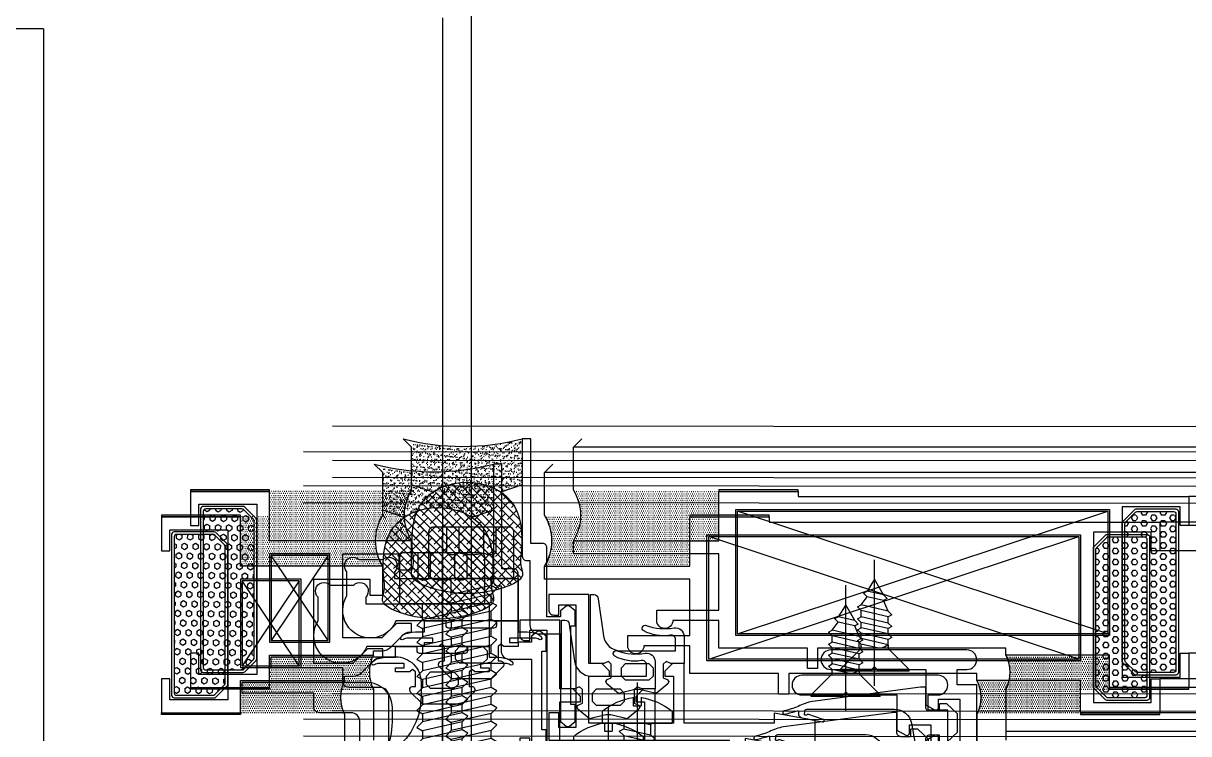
# Model space of a CAD drawing. Header units: inches. Extents: x 4821 to 127877, y 58012 to 433683.
# Drawn here: x 33938.8 to 34075.8, y 232402.1 to 232485.6 of the extents above; entities that cross this region are included whole.
import ezdxf
from ezdxf.xclip import XClip

# ---------------------------------------------------------------- set-up
doc = ezdxf.new("R2010")
doc.units = ezdxf.units.IN
doc.header["$MEASUREMENT"] = 0
doc.header["$XCLIPFRAME"] = 2
for name, pattern in [('$1$Center', [29.999999, 12, -6, 6, -6]), ('$1$DASHDOT', [25.4, 12.7, -6.35, 0, -6.35]), ('$1$DASHED', [19.05, 12.7, -6.35])]:
    doc.linetypes.add(name, pattern=pattern)
for name, color, linetype in [('A-FURN-FIXD', 10, 'Continuous'), ('A-GLAZ', 132, 'Continuous'), ('A-WAL-CMU', 7, 'Continuous'), ('A-WIN', 141, 'Continuous')]:
    doc.layers.add(name, color=color, linetype=linetype)

# ---------------------------------------------------------------- blocks, each defined once
blk = doc.blocks.new('$1$M6x25')
at = {"color": 71}
for p, q in [((-6, 4.5), (-6, -4.5)), ((0, 5), (-5.5, 5)), ((0, 5), (0, -5)), ((1.19, 3), (0.82, 2.34)), ((1.85, 2.34), (1.19, 3)), ((3.19, 3), (2.82, 2.34)), ((3.85, 2.34), (3.19, 3)), ((5.19, 3), (4.82, 2.34)), ((5.85, 2.34), (5.19, 3)), ((7.19, 3), (6.82, 2.34)), ((7.85, 2.34), (7.19, 3)), ((9.19, 3), (8.82, 2.34)), ((9.85, 2.34), (9.19, 3)), ((11.19, 3), (10.82, 2.34)), ((11.85, 2.34), (11.19, 3)), ((13.19, 3), (12.82, 2.34)), ((13.85, 2.34), (13.19, 3)), ((15.19, 3), (14.82, 2.34)), ((15.85, 2.34), (15.19, 3)), ((17.19, 3), (16.82, 2.34)), ((17.85, 2.34), (17.19, 3)), ((19.19, 3), (18.82, 2.34)), ((19.85, 2.34), (19.19, 3)), ((21.19, 3), (20.82, 2.34)), ((21.85, 2.34), (21.19, 3)), ((23.19, 3), (22.82, 2.34)), ((23.85, 2.34), (23.19, 3)), ((0.82, 2.34), (0, 2.34)), ((0.82, 2.34), (1.88, -2.34)), ((1.85, 2.34), (2.91, -2.34)), ((2.82, 2.34), (1.85, 2.34)), ((2.82, 2.34), (3.88, -2.34)), ((3.85, 2.34), (4.91, -2.34)), ((4.82, 2.34), (3.85, 2.34)), ((4.82, 2.34), (5.88, -2.34)), ((5.85, 2.34), (6.91, -2.34)), ((6.82, 2.34), (5.85, 2.34)), ((6.82, 2.34), (7.88, -2.34)), ((7.85, 2.34), (8.91, -2.34)), ((8.82, 2.34), (7.85, 2.34)), ((8.82, 2.34), (9.88, -2.34)), ((9.85, 2.34), (10.91, -2.34)), ((10.82, 2.34), (9.85, 2.34)), ((10.82, 2.34), (11.88, -2.34)), ((11.85, 2.34), (12.91, -2.34)), ((12.82, 2.34), (11.85, 2.34)), ((12.82, 2.34), (13.88, -2.34)), ((13.85, 2.34), (14.91, -2.34)), ((14.82, 2.34), (13.85, 2.34)), ((14.82, 2.34), (15.88, -2.34)), ((15.85, 2.34), (16.91, -2.34)), ((16.82, 2.34), (15.85, 2.34)), ((16.82, 2.34), (17.88, -2.34)), ((17.85, 2.34), (18.91, -2.34)), ((18.82, 2.34), (17.85, 2.34)), ((18.82, 2.34), (19.88, -2.34)), ((19.85, 2.34), (20.91, -2.34)), ((20.82, 2.34), (19.85, 2.34)), ((20.82, 2.34), (21.88, -2.34)), ((21.85, 2.34), (22.91, -2.34)), ((22.82, 2.34), (21.85, 2.34)), ((22.82, 2.34), (23.88, -2.34)), ((23.85, 2.34), (24.91, -2.34)), ((24.82, 2.34), (23.85, 2.34)), ((25, 2.66), (24.82, 2.34)), ((24.82, 2.34), (25, 1.56)), ((25, 2.66), (25, -2.34)), ((1.88, -2.34), (0, -2.34)), ((1.88, -2.34), (2.54, -3)), ((2.54, -3), (2.91, -2.34)), ((2.91, -2.34), (3.88, -2.34)), ((3.88, -2.34), (4.54, -3)), ((4.54, -3), (4.91, -2.34)), ((4.91, -2.34), (5.88, -2.34)), ((5.88, -2.34), (6.54, -3)), ((6.54, -3), (6.91, -2.34)), ((6.91, -2.34), (7.88, -2.34)), ((7.88, -2.34), (8.54, -3)), ((8.54, -3), (8.91, -2.34)), ((8.91, -2.34), (9.88, -2.34)), ((9.88, -2.34), (10.54, -3)), ((10.54, -3), (10.91, -2.34)), ((10.91, -2.34), (11.88, -2.34)), ((11.88, -2.34), (12.54, -3)), ((12.54, -3), (12.91, -2.34)), ((12.91, -2.34), (13.88, -2.34)), ((13.88, -2.34), (14.54, -3)), ((14.54, -3), (14.91, -2.34)), ((14.91, -2.34), (15.88, -2.34)), ((15.88, -2.34), (16.54, -3)), ((16.54, -3), (16.91, -2.34)), ((16.91, -2.34), (17.88, -2.34)), ((17.88, -2.34), (18.54, -3)), ((18.54, -3), (18.91, -2.34)), ((18.91, -2.34), (19.88, -2.34)), ((19.88, -2.34), (20.54, -3)), ((20.54, -3), (20.91, -2.34)), ((20.91, -2.34), (21.88, -2.34)), ((21.88, -2.34), (22.54, -3)), ((22.54, -3), (22.91, -2.34)), ((22.91, -2.34), (23.88, -2.34)), ((23.88, -2.34), (24.54, -3)), ((24.54, -3), (24.91, -2.34)), ((24.91, -2.34), (25, -2.34)), ((0, -5), (-5.5, -5))]:
    blk.add_line(p, q, dxfattribs=at)
at = {"color": 71, "linetype": '$1$DASHED', "ltscale": 100}
for p, q in [((-6, 2.89), (-3, 2.89)), ((-6, 1.44), (-3, 1.44)), ((-6, -1.44), (-3, -1.44)), ((-6, -2.89), (-3, -2.89))]:
    blk.add_line(p, q, dxfattribs=at)
at = {"color": 2, "linetype": '$1$Center', "ltscale": 10}
blk.add_line((-7.77, 0), (26.88, 0), dxfattribs=at)
at = {"color": 71}
for centre, start, end in [((-5.5, 4.5), 90, 180), ((-5.5, -4.5), 180, 270)]:
    blk.add_arc(centre, 0.5, start, end, dxfattribs=at)
at = {"color": 71, "linetype": '$1$DASHED', "ltscale": 100}
for centre, radius, start, end in [((-4.2, 2.17), 1.4, 329.0209, 30.9791), ((-8.11, 0), 5.31, 344.2222, 15.7778), ((-4.2, -2.17), 1.4, 329.0209, 30.9791)]:
    blk.add_arc(centre, radius, start, end, dxfattribs=at)
blk = doc.blocks.new('$1$butile2')
h = blk.add_hatch(color=11)
h.dxf.hatch_style = 1
h.paths.add_polyline_path([(9.3, 0.2), (0, 0.2), (0, 0), (9.3, 0)])
at = {"color": 11}
blk.add_lwpolyline([(9.3, 0.2), (0, 0.2), (0, 0), (9.3, 0)], close=True, dxfattribs=at)
blk = doc.blocks.new('$1$inner silicone')
h = blk.add_hatch()
h.set_pattern_fill('DOTS', scale=4)
h.paths.add_polyline_path([(12.2, 0), (12.2, -0.2), (12.2, -4), (0, -4, 0.23607), (0, 0)])
at = {"color": 7}
blk.add_line((12.2, -0.2), (12.2, 0), dxfattribs=at)
blk.add_arc((-4, -2), 4.47, 333.4347, 26.5653, dxfattribs=at)
blk = doc.blocks.new('$1$outer silicone')
h = blk.add_hatch()
h.set_pattern_fill('DOTS', scale=4)
h.paths.add_polyline_path([(16.7, 0), (16.7, -5.8), (16.7, -6), (0, -6, 0.293351), (0, 0)])
at = {"color": 7}
blk.add_line((16.7, -5.8), (16.7, -6), dxfattribs=at)
blk.add_arc((-4.67, -3), 5.55, 327.3018, 32.6982, dxfattribs=at)
blk = doc.blocks.new('$1$GTSY500502')
at = {"color": 151}
blk.add_lwpolyline([(-1.78, 2.38, -0.668179), (-2.07, 1.7), (-2.35, 1.7), (-2.35, 0), (-2.01, -0.29), (-1.68, 0), (0, 0), (0, -0.49), (-1, -0.49), (-1, -0.99), (1.91, -0.99, 0.15392), (2.48, -0.81, -0.807191), (2.77, -1.07, -0.191853), (2.18, -1.52, -0.072848), (0.68, -1.72), (0, -1.72), (0, -3), (-2.5, -3), (-2.5, -2.5, 0.414214), (-2.8, -2.2), (-8.2, -2.2, 0.414214), (-8.5, -2.5), (-8.5, -3), (-11, -3), (-11, -1.72), (-11.68, -1.72, -0.072848), (-13.18, -1.52, -0.191853), (-13.77, -1.07, -0.807191), (-13.48, -0.81, 0.15392), (-12.91, -0.99), (-10, -0.99), (-10, -0.49), (-11, -0.49), (-11, 0), (-9.32, 0), (-8.99, -0.29), (-8.65, 0), (-8.65, 1.7), (-8.93, 1.7, -0.668179), (-9.22, 2.38), (-7.8, 3.8), (-3.2, 3.8)], format="xyb", close=True, dxfattribs=at)
blk.add_lwpolyline([(-3.64, 0.49), (-4.13, 0), (-6.87, 0), (-7.36, 0.49), (-7.36, 1.47), (-6.87, 1.96), (-4.13, 1.96), (-3.64, 1.47)], close=True, dxfattribs=at)
blk = doc.blocks.new('$1$silicone2')
at = {"ltscale": 0.5}
h = blk.add_hatch(dxfattribs=at)
h.set_pattern_fill('ANSI38', color=21, scale=5.416667, style=0)
h.set_pattern_definition([(45, (28504.06546, 7659.8265), (-0.478770216, 0.478770216), []), (135, (28504.06546, 7659.8265), (-1.43631065, 0.478770216), [1.692708333, -1.015625])])
h.paths.add_polyline_path([(-12.41, 16.77), (-12.72, 16.52), (-12.91, 16.28), (-13.01, 16.04), (-13.03, 15.8), (-13, 15.57), (-12.95, 15.33), (-12.88, 15.09), (-12.82, 14.85), (-12.79, 14.61), (-12.79, 14.35), (-12.8, 14.07), (-12.83, 13.76), (-12.87, 13.43), (-12.9, 13.05), (-12.93, 12.63), (-12.95, 12.15), (-12.95, 11.61), (-12.92, 11.03), (-12.86, 10.41), (-12.75, 9.78), (-12.59, 9.14), (-12.37, 8.52), (-12.07, 7.92), (-11.7, 7.36), (-11.24, 6.85), (-10.71, 6.41), (-10.11, 6.02), (-9.45, 5.7), (-8.75, 5.45), (-8.02, 5.26), (-7.27, 5.15), (-6.5, 5.11), (-5.73, 5.15), (-4.98, 5.26), (-4.25, 5.45), (-3.55, 5.7), (-2.89, 6.02), (-2.29, 6.41), (-1.76, 6.85), (-1.3, 7.36), (-0.93, 7.92), (-0.63, 8.52), (-0.41, 9.14), (-0.25, 9.78), (-0.14, 10.41), (-0.08, 11.03), (-0.05, 11.61), (-0.05, 12.15), (-0.07, 12.63), (-0.1, 13.05), (-0.13, 13.43), (-0.17, 13.76), (-0.2, 14.07), (-0.21, 14.35), (-0.21, 14.61), (-0.18, 14.85), (-0.12, 15.09), (-0.05, 15.33), (0, 15.57), (0.03, 15.8), (0.01, 16.04), (-0.09, 16.28), (-0.28, 16.52), (-0.59, 16.77), (-1.03, 17.02), (-1.59, 17.28), (-2.25, 17.52), (-3, 17.73), (-3.81, 17.92), (-4.68, 18.07), (-5.58, 18.16), (-6.5, 18.19), (-7.42, 18.16), (-8.32, 18.07), (-9.19, 17.92), (-10, 17.73), (-10.75, 17.52), (-11.41, 17.28), (-11.97, 17.02)])
h = blk.add_hatch()
h.set_pattern_fill('AR-SAND', color=11, scale=0.325)
h.set_pattern_definition([(37.5, (28504.06546, 7705.84134), (-0.020472841, 0.626217725), [0, -0.494, 0, -0.5525, 0, -0.528125]), (7.5, (28504.0655, 7705.8413), (0.57517743, 0.917197471), [0, -0.2665, 0, -0.44525, 0, -0.170625]), (327.5, (28503.6657, 7705.84134), (1.012096105, 0.001839192), [0, -0.1625, 0, -0.585, 0, -0.76375]), (317.5, (28503.6657, 7705.8413), (0.976991146, 0.285244559), [0, -0.08125, 0, -0.3835, 0, -0.43875])])
edge = h.paths.add_edge_path()
edge.add_arc((-7.69, -32.01), 32.92, 88.3807, 99.2846)
edge.add_line((-13, 0.48), (-13, 5.42))
edge.add_line((-13, 5.42), (-10.47, 6.26))
edge.add_line((-10.47, 6.26), (-10.11, 6.02))
edge.add_line((-10.11, 6.02), (-9.45, 5.7))
edge.add_line((-9.45, 5.7), (-8.75, 5.45))
edge.add_line((-8.75, 5.45), (-8.02, 5.26))
edge.add_line((-8.02, 5.26), (-7.27, 5.15))
edge.add_line((-7.27, 5.15), (-6.5, 5.11))
edge.add_line((-6.5, 5.11), (-5.73, 5.15))
edge.add_line((-5.73, 5.15), (-4.98, 5.26))
edge.add_line((-4.98, 5.26), (-4.25, 5.45))
edge.add_line((-4.25, 5.45), (-3.55, 5.7))
edge.add_line((-3.55, 5.7), (-2.89, 6.02))
edge.add_line((-2.89, 6.02), (-2.53, 6.26))
edge.add_line((-2.53, 6.26), (0, 5.42))
edge.add_line((0, 5.42), (0, 0))
edge.add_arc((-6.5, -23.05), 23.95, 74.2533, 90.6193)
at = {"color": 21, "ltscale": 0.5}
blk.add_lwpolyline([(-12.41, 16.77), (-12.72, 16.52), (-12.91, 16.28), (-13.01, 16.04), (-13.03, 15.8), (-13, 15.57), (-12.95, 15.33), (-12.88, 15.09), (-12.82, 14.85), (-12.79, 14.61), (-12.79, 14.35), (-12.8, 14.07), (-12.83, 13.76), (-12.87, 13.43), (-12.9, 13.05), (-12.93, 12.63), (-12.95, 12.15), (-12.95, 11.61), (-12.92, 11.03), (-12.86, 10.41), (-12.75, 9.78), (-12.59, 9.14), (-12.37, 8.52), (-12.07, 7.92), (-11.7, 7.36), (-11.24, 6.85), (-10.71, 6.41), (-10.11, 6.02), (-9.45, 5.7), (-8.75, 5.45), (-8.02, 5.26), (-7.27, 5.15), (-6.5, 5.11), (-5.73, 5.15), (-4.98, 5.26), (-4.25, 5.45), (-3.55, 5.7), (-2.89, 6.02), (-2.29, 6.41), (-1.76, 6.85), (-1.3, 7.36), (-0.93, 7.92), (-0.63, 8.52), (-0.41, 9.14), (-0.25, 9.78), (-0.14, 10.41), (-0.08, 11.03), (-0.05, 11.61), (-0.05, 12.15), (-0.07, 12.63), (-0.1, 13.05), (-0.13, 13.43), (-0.17, 13.76), (-0.2, 14.07), (-0.21, 14.35), (-0.21, 14.61), (-0.18, 14.85), (-0.12, 15.09), (-0.05, 15.33), (0, 15.57), (0.03, 15.8), (0.01, 16.04), (-0.09, 16.28), (-0.28, 16.52), (-0.59, 16.77), (-1.03, 17.02), (-1.59, 17.28), (-2.25, 17.52), (-3, 17.73), (-3.81, 17.92), (-4.68, 18.07), (-5.58, 18.16), (-6.5, 18.19), (-7.42, 18.16), (-8.32, 18.07), (-9.19, 17.92), (-10, 17.73), (-10.75, 17.52), (-11.41, 17.28), (-11.97, 17.02)], close=True, dxfattribs=at)
blk.add_lwpolyline([(-10.47, 6.26), (-13, 5.42), (-13, 1), (-14, 0, -0.12901), (0, 0), (0, 5.42), (-2.53, 6.26)], format="xyb", dxfattribs=at)
blk = doc.blocks.new('$1$Flat head screw 4.2x9mm')
at = {"color": 2}
blk.add_line((0, 1.7), (0, -13.07), dxfattribs=at)
at = {"color": 71}
for p, q in [((-4.05, 0), (-4.05, -0.19)), ((4.05, 0), (-4.05, 0)), ((4.05, 0), (4.05, -0.19)), ((4.05, -0.19), (-4.05, -0.19)), ((-4.05, -0.19), (-1.78, -2.47)), ((4.05, -0.19), (1.78, -2.47)), ((-1.6, -3.17), (-2.02, -3.59)), ((-2.02, -3.59), (-1.6, -3.83)), ((0.29, -2.74), (-1.6, -3.17)), ((-1.6, -2.89), (-1.6, -3.17)), ((1.6, -3.1), (-1.6, -3.83)), ((1.6, -3.73), (-1.6, -4.45)), ((-1.6, -3.83), (-1.6, -4.45)), ((1.6, -3.1), (1.19, -2.88)), ((1.6, -3.1), (1.6, -2.89)), ((1.6, -3.1), (1.6, -3.73)), ((2.02, -3.96), (1.6, -3.73)), ((1.6, -4.38), (2.02, -3.96)), ((-1.6, -4.45), (-2.02, -4.87)), ((-2.02, -4.87), (-1.6, -5.11)), ((1.6, -4.38), (-1.6, -5.11)), ((1.6, -5.01), (-1.6, -5.73)), ((-1.6, -5.11), (-1.6, -5.73)), ((1.6, -4.38), (1.6, -5.01)), ((2.02, -5.24), (1.6, -5.01)), ((1.6, -5.66), (2.02, -5.24)), ((-1.6, -5.73), (-2.02, -6.15)), ((-2.02, -6.15), (-1.6, -6.39)), ((1.6, -5.66), (-1.6, -6.39)), ((-1.6, -6.39), (-1.6, -7.12)), ((1.6, -6.4), (-1.6, -7.12)), ((1.6, -5.66), (1.6, -6.4)), ((2.02, -6.63), (1.6, -6.4)), ((1.6, -7.05), (2.02, -6.63)), ((-1.6, -7.12), (-2.02, -7.55)), ((-2.02, -7.55), (-1.6, -7.78)), ((1.6, -7.05), (-1.6, -7.78)), ((-1.6, -7.78), (-0.88, -8.73)), ((1.6, -7.05), (1.06, -8.29)), ((-0.88, -8.73), (-1.3, -9.15)), ((-1.3, -9.15), (-0.88, -9.38)), ((1.06, -8.29), (-0.88, -8.73)), ((1.06, -8.95), (-0.88, -9.38)), ((0, -10.79), (-0.88, -9.38)), ((1.06, -8.95), (0, -10.79)), ((1.48, -8.52), (1.06, -8.29)), ((1.06, -8.95), (1.48, -8.52))]:
    blk.add_line(p, q, dxfattribs=at)
for centre, radius, start, end in [((-2.2, -2.89), 0.6, 0, 45), ((0.57, -3.99), 1.28, 60.7936, 102.7393), ((2.2, -2.89), 0.6, 135, 180)]:
    blk.add_arc(centre, radius, start, end, dxfattribs=at)
blk = doc.blocks.new('$1$latsg')
at = {"color": 16}
blk.add_line((0, -4.63), (0, -4.63), dxfattribs=at)
at = {"color": 151}
blk.add_lwpolyline([(0, -2.33, -0.414214), (-0.5, -2.83), (-1.6, -2.83), (-1.6, -2.05, 0.414214), (-1.7, -1.95), (-2.49, -1.95), (-3.73, -3.14), (-3.73, -5.28), (-2.49, -6.47), (-1.7, -6.47, 0.414214), (-1.6, -6.37), (-1.6, -5.59), (-0.5, -5.59, -0.414214), (0, -6.09), (0, -8.42), (0.49, -8.42, 0.033024), (0.62, -8.41), (13.31, -6.73, 0.089231), (14.99, -6.16, -0.031349), (16.66, -5.63, 1.042186), (16.52, -5.25, 0.003956), (15.1, -5.64, -0.540004), (14.96, -5.55), (14.96, -5.32, 0.357511), (14.56, -4.83), (12.11, -4.34, 0.933108), (12.03, -4.63), (13.86, -5.26, -1.216572), (14.2, -5.46, -0.554991), (13.97, -5.84), (3.65, -5.84, -0.36397), (1.68, -4.19), (1.02, -0.41, 0.36397), (0.52, 0), (0, 0)], format="xyb", close=True, dxfattribs=at)
blk = doc.blocks.new('$1$RHS4.2x32')
at = {"layer": 'A-FURN-FIXD'}
for p, q in [((1.42, 4.1), (0, 4.1)), ((0, -4.1), (0, 4.1)), ((-29.98, 1.61), (-30.26, 1.09)), ((-29.45, 1.09), (-29.98, 1.61)), ((-28.23, 1.58), (-29.45, 1.09)), ((-27.85, 2.1), (-28.13, 1.58)), ((-27.42, -1.58), (-28.13, 1.58)), ((-27.33, 1.58), (-27.85, 2.1)), ((-26.14, 1.58), (-27.33, 1.58)), ((-26.61, -1.58), (-27.33, 1.58)), ((-25.85, 2.1), (-26.14, 1.58)), ((-25.42, -1.58), (-26.14, 1.58)), ((-25.33, 1.58), (-25.85, 2.1)), ((-24.61, -1.58), (-25.33, 1.58)), ((-24.14, 1.58), (-25.33, 1.58)), ((-23.85, 2.1), (-24.14, 1.58)), ((-23.43, -1.58), (-24.14, 1.58)), ((-23.33, 1.58), (-23.85, 2.1)), ((-22.62, -1.58), (-23.33, 1.58)), ((-22.14, 1.58), (-23.33, 1.58)), ((-21.86, 2.1), (-22.14, 1.58)), ((-21.43, -1.58), (-22.14, 1.58)), ((-21.33, 1.58), (-21.86, 2.1)), ((-20.62, -1.58), (-21.33, 1.58)), ((-20.15, 1.58), (-21.33, 1.58)), ((-19.86, 2.1), (-20.15, 1.58)), ((-19.43, -1.58), (-20.15, 1.58)), ((-19.86, 2.1), (-19.34, 1.58)), ((-18.62, -1.58), (-19.34, 1.58)), ((-18.15, 1.58), (-19.34, 1.58)), ((-17.86, 2.1), (-18.15, 1.58)), ((-17.43, -1.58), (-18.15, 1.58)), ((-17.34, 1.58), (-17.86, 2.1)), ((-16.63, -1.58), (-17.34, 1.58)), ((-16.15, 1.58), (-17.34, 1.58)), ((-15.86, 2.1), (-16.15, 1.58)), ((-15.44, -1.58), (-16.15, 1.58)), ((-15.34, 1.58), (-15.86, 2.1)), ((-14.63, -1.58), (-15.34, 1.58)), ((-14.15, 1.58), (-15.34, 1.58)), ((-13.87, 2.1), (-14.15, 1.58)), ((-13.44, -1.58), (-14.15, 1.58)), ((-13.44, -1.58), (-14.15, 1.58)), ((-13.34, 1.58), (-13.87, 2.1)), ((-12.63, -1.58), (-13.34, 1.58)), ((-12.16, 1.58), (-13.34, 1.58)), ((-11.87, 2.1), (-12.16, 1.58)), ((-11.44, -1.58), (-12.16, 1.58)), ((-11.35, 1.58), (-11.87, 2.1)), ((-10.63, -1.58), (-11.35, 1.58)), ((-10.16, 1.58), (-11.35, 1.58)), ((-9.87, 2.1), (-10.16, 1.58)), ((-9.45, -1.58), (-10.16, 1.58)), ((-9.35, 1.58), (-9.87, 2.1)), ((-8.64, -1.58), (-9.35, 1.58)), ((-8.16, 1.58), (-9.35, 1.58)), ((-7.88, 2.1), (-8.16, 1.58)), ((-7.45, -1.58), (-8.16, 1.58)), ((-7.35, 1.58), (-7.88, 2.1)), ((-6.64, -1.58), (-7.35, 1.58)), ((-6.17, 1.58), (-7.35, 1.58)), ((-5.88, 2.1), (-6.17, 1.58)), ((-5.45, -1.58), (-6.17, 1.58)), ((-5.36, 1.58), (-5.88, 2.1)), ((-4.64, -1.58), (-5.36, 1.58)), ((-4.17, 1.58), (-5.36, 1.58)), ((-3.88, 2.1), (-4.17, 1.58)), ((-3.45, -1.58), (-4.17, 1.58)), ((-3.45, -1.58), (-4.17, 1.58)), ((-3.36, 1.58), (-3.88, 2.1)), ((-2.64, -1.58), (-3.36, 1.58)), ((-2.17, 1.58), (-3.36, 1.58)), ((-1.88, 2.1), (-2.17, 1.58)), ((-1.46, -1.58), (-2.17, 1.58)), ((-1.36, 1.58), (-1.88, 2.1)), ((-0.65, -1.58), (-1.36, 1.58)), ((-0.17, 1.58), (-1.36, 1.58)), ((0, 1.89), (-0.17, 1.58)), ((0, 0.81), (-0.17, 1.58)), ((-32, 0), (-30.26, 1.09)), ((-29.72, -1.3), (-32, 0)), ((-29.72, -1.3), (-30.26, 1.09)), ((-28.91, -1.3), (-29.45, 1.09)), ((3.05, 0.46), (2.04, 0.46)), ((2.04, -0.46), (2.04, 0.46)), ((-29.72, -1.3), (-29.2, -1.82)), ((-29.2, -1.82), (-28.91, -1.3)), ((-27.42, -1.58), (-28.91, -1.3)), ((3.05, -0.46), (2.04, -0.46)), ((-27.42, -1.58), (-26.9, -2.1)), ((-26.9, -2.1), (-26.61, -1.58)), ((-25.42, -1.58), (-26.61, -1.58)), ((-25.42, -1.58), (-24.9, -2.1)), ((-24.9, -2.1), (-24.61, -1.58)), ((-23.43, -1.58), (-24.61, -1.58)), ((-23.43, -1.58), (-22.9, -2.1)), ((-22.9, -2.1), (-22.62, -1.58)), ((-21.43, -1.58), (-22.62, -1.58)), ((-21.43, -1.58), (-20.91, -2.1)), ((-20.91, -2.1), (-20.62, -1.58)), ((-19.43, -1.58), (-20.62, -1.58)), ((-19.43, -1.58), (-18.91, -2.1)), ((-18.91, -2.1), (-18.62, -1.58)), ((-17.43, -1.58), (-18.62, -1.58)), ((-17.43, -1.58), (-16.91, -2.1)), ((-16.91, -2.1), (-16.63, -1.58)), ((-15.44, -1.58), (-16.63, -1.58)), ((-15.44, -1.58), (-14.91, -2.1)), ((-14.91, -2.1), (-14.63, -1.58)), ((-13.44, -1.58), (-14.63, -1.58)), ((-13.44, -1.58), (-12.92, -2.1)), ((-12.92, -2.1), (-12.63, -1.58)), ((-11.44, -1.58), (-12.63, -1.58)), ((-11.44, -1.58), (-10.92, -2.1)), ((-10.92, -2.1), (-10.63, -1.58)), ((-9.45, -1.58), (-10.63, -1.58)), ((-9.45, -1.58), (-8.92, -2.1)), ((-8.92, -2.1), (-8.64, -1.58)), ((-7.45, -1.58), (-8.64, -1.58)), ((-7.45, -1.58), (-6.93, -2.1)), ((-6.93, -2.1), (-6.64, -1.58)), ((-5.45, -1.58), (-6.64, -1.58)), ((-5.45, -1.58), (-4.93, -2.1)), ((-4.93, -2.1), (-4.64, -1.58)), ((-3.45, -1.58), (-4.64, -1.58)), ((-3.45, -1.58), (-2.93, -2.1)), ((-2.93, -2.1), (-2.64, -1.58)), ((-1.46, -1.58), (-2.64, -1.58)), ((-1.46, -1.58), (-0.93, -2.1)), ((-0.93, -2.1), (-0.65, -1.58)), ((0, -1.58), (-0.65, -1.58)), ((1.42, -4.1), (0, -4.1))]:
    blk.add_line(p, q, dxfattribs=at)
at = {"layer": 'A-FURN-FIXD', "linetype": '$1$DASHDOT'}
blk.add_line((4.78, 0), (-34, 0), dxfattribs=at)
at = {"layer": 'A-FURN-FIXD'}
for centre, start, end in [((-5.01, -0.91), 9.6294, 37.9057), ((-5.01, 0.91), 322.0943, 350.3706)]:
    blk.add_arc(centre, 8.15, start, end, dxfattribs=at)
blk = doc.blocks.new('CURTT')
at = {"layer": 'A-FURN-FIXD', "extrusion": (1.56101e-06, 5.69003e-07, 1)}
h = blk.add_hatch(dxfattribs=at)
h.set_pattern_fill('DOTS', color=256, scale=4, angle=179.9998)
h.set_pattern_definition([(179.999781, (913475.02163, -1516841.0507), (-0.1250009554, -0.249999522), [0, -0.25])])
h.paths.add_polyline_path([(905556.88, -1520287.19), (905539.78, -1520287.19, 0.293351), (905539.78, -1520281.19), (905556.88, -1520281.19), (905556.88, -1520281.39)])
h = blk.add_hatch(dxfattribs=at)
h.set_pattern_fill('HEX', color=256, scale=3, angle=269.0162)
h.set_pattern_definition([(269.016209, (912438.0395, -1524917.3289), (0.64942331, -0.01115195), [0.375, -0.75]), (29.016209, (912438.0395, -1524917.3289), (-0.315053783, 0.56799306), [0.375, -0.75]), (329.016209, (912438.03306, -1524917.70384), (0.334369526, 0.55684111), [0.375, -0.75])])
edge = h.paths.add_edge_path()
edge.add_line((905496.58, -1520302.34), (905500.84, -1520302.34))
edge.add_arc((905500.84, -1520302.04), 0.3, 269.9998, 314.9998)
edge.add_line((905501.05, -1520302.26), (905502.2, -1520301.11))
edge.add_arc((905501.98, -1520300.89), 0.3, 314.9998, 359.9998)
edge.add_line((905502.28, -1520300.89), (905502.28, -1520284.89))
edge.add_arc((905501.98, -1520284.89), 0.3, 359.9998, 404.9998)
edge.add_line((905502.2, -1520284.68), (905501.05, -1520283.53))
edge.add_arc((905500.84, -1520283.74), 0.3, 404.9998, 449.9998)
edge.add_line((905500.84, -1520283.44), (905496.58, -1520283.44))
edge.add_arc((905496.58, -1520283.74), 0.3, 449.9998, 539.9998)
edge.add_line((905496.28, -1520283.74), (905496.28, -1520302.04))
edge.add_arc((905496.58, -1520302.04), 0.3, 179.9998, 269.9998)
h = blk.add_hatch(dxfattribs=at)
h.set_pattern_fill('HEX', color=256, scale=3, angle=179.9998)
h.set_pattern_definition([(179.999781, (907119.1475, -1514499.8986), (-2.48e-06, -0.64951905), [0.375, -0.75]), (299.999781, (907119.1475, -1514499.8986), (0.56250124, 0.32475738), [0.375, -0.75]), (239.999781, (907118.7725, -1514499.8986), (0.56249876, -0.324761676), [0.375, -0.75])])
edge = h.paths.add_edge_path()
edge.add_line((905610.28, -1520302.64), (905606.03, -1520302.64))
edge.add_arc((905606.03, -1520302.34), 0.3, 944.9998, 989.9998, ccw=False)
edge.add_line((905605.82, -1520302.56), (905604.67, -1520301.41))
edge.add_arc((905604.88, -1520301.19), 0.3, 899.9998, 944.9998, ccw=False)
edge.add_line((905604.58, -1520301.19), (905604.58, -1520285.19))
edge.add_arc((905604.88, -1520285.19), 0.3, 854.9998, 899.9998, ccw=False)
edge.add_line((905604.67, -1520284.98), (905605.82, -1520283.83))
edge.add_arc((905606.03, -1520284.04), 0.3, 809.9998, 854.9998, ccw=False)
edge.add_line((905606.03, -1520283.74), (905610.28, -1520283.74))
edge.add_arc((905610.28, -1520284.04), 0.3, 719.9998, 809.9998, ccw=False)
edge.add_line((905610.58, -1520284.04), (905610.58, -1520302.34))
edge.add_arc((905610.28, -1520302.34), 0.3, 989.9998, 1079.9998, ccw=False)
for p, q in [((905520.78, -1520281.19, 0), (905520.78, -1520276.19, 0)), ((905539.78, -1520281.19, 0), (905539.78, -1520276.19, 0)), ((905520.78, -1520281.19, 0), (905521.11, -1520281.55, 0)), ((905602.58, -1520298.09, 0), (905559.08, -1520283.69, 0)), ((905559.08, -1520298.09, 0), (905602.58, -1520283.69, 0)), ((905510.98, -1520298.89, 0), (905504.28, -1520288.89, 0)), ((905510.98, -1520288.89, 0), (905504.28, -1520298.89, 0)), ((905516.28, -1520304.59, 0), (905516.28, -1520310.59, 0))]:
    blk.add_line(p, q, dxfattribs=at)
at = {"layer": 'A-FURN-FIXD', "extrusion": (1.56101e-06, 5.69003e-07, 1), "elevation": 0.55}
for points in [[(905534.28, -1520289.49), (905534.68, -1520289.49), (905534.68, -1520297.1, 0.414214), (905535.68, -1520298.1), (905538.28, -1520298.1), (905538.28, -1520308.39), (905538.95, -1520308.93, 0.352941), (905539.32, -1520308.93), (905539.98, -1520308.39), (905539.98, -1520306.39), (905539.48, -1520306.39), (905539.48, -1520297.15), (905539.98, -1520297.15), (905539.98, -1520295.4), (905539.32, -1520294.86, 0.352941), (905538.95, -1520294.86), (905538.28, -1520295.4), (905538.28, -1520296.1), (905536.68, -1520296.1), (905536.68, -1520287.99, 0.414214), (905536.18, -1520287.49), (905534.78, -1520287.49), (905534.78, -1520275.19), (905533.78, -1520275.19), (905533.78, -1520288.99, 0.414214)], [(905519.81, -1520298.19, -0.198912), (905520.52, -1520297.89), (905520.78, -1520297.89), (905520.78, -1520296.89), (905518.98, -1520296.89), (905517.28, -1520298.59), (905512.68, -1520298.59), (905512.68, -1520288.69), (905519.28, -1520288.69), (905519.28, -1520290.59), (905520.78, -1520290.59), (905520.78, -1520287.19), (905504.08, -1520287.19), (905504.08, -1520281.39), (905494.78, -1520281.39), (905494.78, -1520285.39), (905495.78, -1520285.39), (905495.78, -1520282.89), (905502.58, -1520282.89), (905502.58, -1520302.89), (905495.78, -1520302.89), (905495.78, -1520300.39), (905494.78, -1520300.39), (905494.78, -1520304.39), (905504.08, -1520304.39), (905504.08, -1520300.59), (905516.28, -1520300.59), (905516.28, -1520300.09), (905517.28, -1520300.09, 0.198912), (905518.34, -1520299.65)], [(905495.98, -1520302.34, 0.414214), (905496.28, -1520302.64), (905500.96, -1520302.64, 0.198912), (905501.17, -1520302.56), (905502.5, -1520301.23, 0.198912), (905502.58, -1520301.02), (905502.58, -1520284.77, 0.198912), (905502.5, -1520284.56), (905501.17, -1520283.23, 0.198912), (905500.96, -1520283.14), (905496.28, -1520283.14, 0.414214), (905495.98, -1520283.44)], [(905496.58, -1520302.34), (905500.84, -1520302.34, 0.198912), (905501.05, -1520302.26), (905502.2, -1520301.11, 0.198912), (905502.28, -1520300.89), (905502.28, -1520284.89, 0.198912), (905502.2, -1520284.68), (905501.05, -1520283.53, 0.198912), (905500.84, -1520283.44), (905496.58, -1520283.44, 0.414214), (905496.28, -1520283.74), (905496.28, -1520302.04, 0.414214)], [(905610.88, -1520302.64, -0.414214), (905610.58, -1520302.94), (905605.91, -1520302.94, -0.198912), (905605.7, -1520302.86), (905604.37, -1520301.53, -0.198912), (905604.28, -1520301.32), (905604.28, -1520285.07, -0.198912), (905604.37, -1520284.86), (905605.7, -1520283.53, -0.198912), (905605.91, -1520283.44), (905610.58, -1520283.44, -0.414214), (905610.88, -1520283.74)], [(905610.28, -1520302.64), (905606.03, -1520302.64, -0.198912), (905605.82, -1520302.56), (905604.67, -1520301.41, -0.198912), (905604.58, -1520301.19), (905604.58, -1520285.19, -0.198912), (905604.67, -1520284.98), (905605.82, -1520283.83, -0.198912), (905606.03, -1520283.74), (905610.28, -1520283.74, -0.414214), (905610.58, -1520284.04), (905610.58, -1520302.34, -0.414214)], [(905513.18, -1520293.61), (905513.18, -1520290.81, -1.010051), (905514.6, -1520289.39), (905517.37, -1520289.39, -1.010051), (905518.78, -1520290.81), (905518.78, -1520291.59), (905533.28, -1520291.59), (905533.28, -1520296.59), (905518.93, -1520296.59, -1.08744)], [(905518.08, -1520305.39, 0.414214), (905517.08, -1520304.39), (905515.68, -1520304.39), (905515.68, -1520304.39), (905514.28, -1520304.39), (905514.28, -1520304.39), (905513.38, -1520304.39, -0.414214), (905512.68, -1520303.69), (905512.68, -1520302.09), (905504.28, -1520302.09), (905504.28, -1520300.79), (905514.28, -1520300.79), (905514.28, -1520300.79), (905515.68, -1520300.79), (905515.68, -1520300.79), (905518.88, -1520300.79, -0.414214), (905521.88, -1520303.79), (905521.88, -1520305.47, -0.231514), (905518.89, -1520311.59, -0.624419), (905518.08, -1520311.19)], [(905570.03, -1520299.99, 1), (905570.03, -1520302.29), (905574.88, -1520302.29), (905575.18, -1520301.99), (905575.48, -1520302.29), (905581.18, -1520302.29), (905581.18, -1520306.43), (905582.23, -1520307.03, 0.57735), (905582.68, -1520306.77), (905582.68, -1520305.79), (905585.18, -1520305.79), (905585.18, -1520311.29), (905582.68, -1520311.29), (905582.68, -1520310.31, 0.57735), (905582.23, -1520310.05), (905581.18, -1520310.66), (905581.18, -1520312.79), (905585.18, -1520312.79), (905585.18, -1520328.79), (905585.48, -1520329.09), (905585.18, -1520329.39), (905585.18, -1520342.59), (905583.78, -1520342.59), (905583.78, -1520346.18), (905584.88, -1520346.58, 0.520567), (905585.28, -1520346.29), (905585.28, -1520344.09), (905588.28, -1520344.09), (905588.28, -1520353.79), (905588.58, -1520354.09), (905588.28, -1520354.39), (905588.28, -1520364.09), (905585.28, -1520364.09), (905585.28, -1520361.89, 0.520567), (905584.88, -1520361.61), (905583.78, -1520362.01), (905583.78, -1520372.49), (905594.78, -1520372.49), (905594.78, -1520379.59), (905605.58, -1520379.59), (905605.58, -1520319.59), (905605.58, -1520319.59), (905604.23, -1520319.59), (905603.33, -1520320.49), (905603.33, -1520321.09), (905604.33, -1520321.09), (905604.33, -1520324.09), (905600.38, -1520324.09), (905600.08, -1520324.39), (905599.78, -1520324.09), (905595.83, -1520324.09), (905595.83, -1520321.09), (905596.83, -1520321.09), (905596.83, -1520320.49), (905595.93, -1520319.59), (905587.18, -1520319.59), (905587.18, -1520304.09), (905584.88, -1520304.09), (905584.88, -1520302.29), (905586.03, -1520302.29, 1), (905586.03, -1520299.99)]]:
    blk.add_lwpolyline(points, format="xyb", close=True, dxfattribs=at)
for points in [[(905602.78, -1520304.39), (905602.78, -1520300.59), (905590.58, -1520300.59), (905590.58, -1520299.79), (905568.48, -1520299.79), (905568.48, -1520302.19), (905567.28, -1520302.19), (905567.28, -1520299.79), (905556.88, -1520299.79), (905556.88, -1520296.52), (905551.47, -1520296.52, -1), (905549.57, -1520296.52), (905549.57, -1520295.32), (905556.88, -1520295.32), (905556.88, -1520288.69), (905539.78, -1520288.69), (905539.78, -1520287.19), (905556.88, -1520287.19), (905556.88, -1520281.39), (905566.18, -1520281.39), (905566.18, -1520281.99), (905612.08, -1520281.99), (905612.08, -1520285.39), (905611.08, -1520285.39), (905611.08, -1520283.19), (905604.28, -1520283.19), (905604.28, -1520303.19), (905611.08, -1520303.19), (905611.08, -1520300.39), (905612.08, -1520300.39), (905612.08, -1520304.39)], [(905558.08, -1520373.79), (905558.08, -1520373.79, 0.414214), (905558.58, -1520374.29), (905559.08, -1520374.29), (905559.08, -1520373.09), (905561.58, -1520373.09), (905561.58, -1520378.09), (905559.08, -1520378.09), (905559.08, -1520376.89), (905558.58, -1520376.89, 0.414214), (905558.08, -1520377.39), (905558.08, -1520379.59), (905589.78, -1520379.59), (905589.78, -1520375.99), (905588.08, -1520375.99, 0.414214), (905587.58, -1520376.49), (905587.58, -1520376.99), (905588.78, -1520376.99), (905588.78, -1520378.59), (905583.78, -1520378.59), (905583.78, -1520376.99), (905584.98, -1520376.99), (905584.98, -1520376.49, 0.414214), (905584.48, -1520375.99), (905580.38, -1520375.99), (905580.38, -1520376.89), (905581.88, -1520376.89), (905581.88, -1520378.09), (905569.18, -1520378.09), (905569.18, -1520376.89), (905570.68, -1520376.89), (905570.68, -1520375.99), (905569.18, -1520375.99), (905569.18, -1520362.89), (905568.88, -1520362.59), (905569.18, -1520362.29), (905569.18, -1520351.39), (905568.88, -1520351.09), (905569.18, -1520350.79), (905569.18, -1520342.09), (905572.18, -1520342.09), (905572.18, -1520340.59), (905568.18, -1520340.59), (905568.18, -1520329.39), (905567.88, -1520329.09), (905568.18, -1520328.79), (905568.18, -1520308.28), (905563.37, -1520307.4), (905563.37, -1520308.59), (905552.78, -1520308.59), (905552.78, -1520301.59), (905551.43, -1520301.59), (905550.53, -1520302.49), (905550.53, -1520303.09), (905551.53, -1520303.09), (905551.53, -1520308.59), (905541.58, -1520308.59), (905541.58, -1520303.09), (905544.03, -1520303.09), (905544.03, -1520302.49), (905543.13, -1520301.59), (905541.58, -1520301.59), (905541.58, -1520293.5), (905536.88, -1520293.5), (905536.88, -1520295.3, 0.414214), (905537.48, -1520295.9), (905538.08, -1520295.9), (905538.08, -1520294.7), (905540.08, -1520294.7), (905540.08, -1520309.09), (905538.08, -1520309.09), (905538.08, -1520307.39), (905536.88, -1520307.39), (905536.88, -1520310.59), (905558.08, -1520310.59), (905558.08, -1520373.79)], [(905551.78, -1520298.76, 0.488949), (905551.16, -1520298.27, -0.16488), (905548.05, -1520297.75, -0.929317), (905548.33, -1520297.11, 0.129525), (905551.62, -1520297.4, -0.464824), (905552.78, -1520298.39), (905552.78, -1520301.59), (905551.23, -1520301.59), (905550.67, -1520301.35), (905550.34, -1520301.65), (905550.34, -1520303.27), (905550.82, -1520303.48), (905550.98, -1520303.69), (905550.87, -1520303.97), (905549.5, -1520305.12), (905547.57, -1520304.63), (905547, -1520304.63), (905545.08, -1520305.12), (905543.71, -1520303.97), (905543.6, -1520303.69), (905543.75, -1520303.48), (905544.24, -1520303.27), (905544.24, -1520301.65), (905543.9, -1520301.35), (905543.35, -1520301.59), (905541.78, -1520301.59), (905541.78, -1520293.5), (905542.19, -1520293.5, -0.404624), (905542.69, -1520293.98), (905543.33, -1520298.33, 0.37979), (905545.32, -1520300.09), (905551.78, -1520300.09), (905551.78, -1520298.76), (905551.78, -1520298.77)]]:
    blk.add_lwpolyline(points, format="xyb", dxfattribs=at)
for points in [[(905558.88, -1520298.29), (905558.88, -1520283.49), (905602.78, -1520283.49), (905602.78, -1520298.29)], [(905559.08, -1520298.09), (905559.08, -1520283.69), (905602.58, -1520283.69), (905602.58, -1520298.09)], [(905504.08, -1520299.09), (905511.18, -1520299.09), (905511.18, -1520288.69), (905504.08, -1520288.69)], [(905504.28, -1520298.89), (905510.98, -1520298.89), (905510.98, -1520288.89), (905504.28, -1520288.89)], [(905548.66, -1520301.59), (905549.15, -1520302.08), (905549.15, -1520303.06), (905548.66, -1520303.55), (905545.91, -1520303.55), (905545.42, -1520303.06), (905545.42, -1520302.08), (905545.91, -1520301.59)]]:
    blk.add_lwpolyline(points, close=True, dxfattribs=at)
at = {"layer": 'A-FURN-FIXD', "extrusion": (1.56101e-06, 5.69003e-07, 1)}
blk.add_arc((905535.11, -1520284.19, 0.55), 5.55, 327.3016, 32.698, dxfattribs=at)
at = {"layer": 'A-GLAZ', "extrusion": (1.56101e-06, 5.69003e-07, 1)}
for p, q in [((905527.79, -1520222.76, 0), (905527.78, -1520477.06, 0)), ((905511.46, -1520273.69, 0), (907611.94, -1520275.19, 0)), ((906965.52, -1520276.2, 1.15), (905539.78, -1520276.19, 0)), ((905511.46, -1520277.69, 0), (907612.95, -1520279.19, 0)), ((905511.46, -1520279.69, 0), (907612.95, -1520281.19, 0)), ((906893.22, -1520282, 1.15), (905612.08, -1520281.99, 0)), ((906893.22, -1520285.4, 1.15), (905612.08, -1520285.39, 0)), ((906893.22, -1520300.4, 1.15), (905612.08, -1520300.39, 0)), ((906893.22, -1520304.4, 1.15), (905612.08, -1520304.39, 0)), ((905511.46, -1520305.09, 0), (907608.45, -1520306.59, 0)), ((905511.46, -1520307.09, 0), (907608.45, -1520308.59, 0)), ((906914.72, -1520309.6, 1.15), (905590.58, -1520309.59, 0))]:
    blk.add_line(p, q, dxfattribs=at)
at = {"layer": 'A-WIN', "extrusion": (1.56101e-06, 5.69003e-07, 1)}
for p, q in [((905520.78, -1520276.19, 0), (905519.78, -1520275.19, 0)), ((905520.78, -1520281.19, 0), (905520.78, -1520276.19, 0)), ((905539.78, -1520276.19, 0), (905540.78, -1520275.19, 0)), ((905520.78, -1520281.19, 0), (905521.11, -1520281.55, 0)), ((905494.78, -1520304.39, 0), (905494.78, -1520304.59, 0)), ((905590.58, -1520304.59, 0), (905590.58, -1520310.59, 0)), ((905612.08, -1520304.59, 0), (905602.78, -1520304.59, 0))]:
    blk.add_line(p, q, dxfattribs=at)
at = {"layer": 'A-FURN-FIXD', "extrusion": (1.56101e-06, 5.69003e-07, 1), "rotation": 179.9997810400824}
for name, p in [('$1$outer silicone', (905520.78, -1520287.19, 0.55)), ('$1$GTSY500502', (905522.28, -1520299.59, 0.55)), ('$1$inner silicone', (905516.28, -1520304.59, 0.55))]:
    blk.add_blockref(name, p, dxfattribs=at)
at = {"layer": 'A-FURN-FIXD', "extrusion": (-1.56101e-06, -5.69003e-07, -1), "zscale": -1.000000000000001, "rotation": 90.00021895991739}
blk.add_blockref('$1$RHS4.2x32', (-905547.28, -1520308.59, -0.55), dxfattribs=at)
at = {"layer": 'A-WIN', "extrusion": (-1.56101e-06, -5.69003e-07, -1), "zscale": -1, "rotation": 180.0002189599175}
for name, p in [('$1$silicone2', (-905533.78, -1520275.19, -0.55)), ('$1$Flat head screw 4.2x9mm', (-905575.18, -1520302.49, -0.55)), ('$1$inner silicone', (-905590.58, -1520304.59, -0.55)), ('$1$butile2', (-905494.78, -1520304.39, -0.55))]:
    blk.add_blockref(name, p, dxfattribs=at)
at = {"layer": 'A-WIN', "extrusion": (1.56101e-06, 5.69003e-07, 1)}
for name, p, rotation in [('$1$butile2', (905494.78, -1520281.39, 0.55), 359.9997810400823), ('$1$butile2', (905556.88, -1520281.39, 0.55), 359.9997810400823), ('$1$M6x25', (905527.78, -1520291.59, 0.55), 269.9997810400826), ('$1$latsg', (905581.18, -1520312.79, 0.55), 179.9997810400824), ('$1$butile2', (905602.78, -1520304.59, 0.55), 359.9997810400823)]:
    blk.add_blockref(name, p, dxfattribs=dict(at, rotation=rotation))
blk = doc.blocks.new('FIRST SLAB EDGE')
at = {"layer": 'A-WAL-CMU'}
for p, q in [((1199806.39, -1721188.56), (1199806.39, -1721738.56)), ((1199806.39, -1721188.56, 0), (1200306.39, -1721188.56, 0))]:
    blk.add_line(p, q, dxfattribs=at)
at = {"layer": 'A-WIN', "xscale": -1}
blk.add_blockref('CURTT', (2105283.91, -200961.5, -1.15), dxfattribs=at)

msp = doc.modelspace()

# ---------------------------------------------------------------- block references
at = {"layer": 'A-WAL-CMU'}
ref = msp.add_blockref('FIRST SLAB EDGE', (1233747.59, 1953673.46), dxfattribs=dict(at, xscale=-1))
XClip(ref).set_block_clipping_path([(1196236.1121028436, -1729554.8924368375), (1201281.1159926755, -1720979.7328682605)])
ref = msp.add_blockref('FIRST SLAB EDGE', (1233744.19, 1953670.48), dxfattribs=dict(at, xscale=-1))
XClip(ref).set_block_clipping_path([(1196236.1121028436, -1729554.8924368375), (1201281.1159926755, -1720979.7328682605)])

doc.saveas('drawing.dxf')
